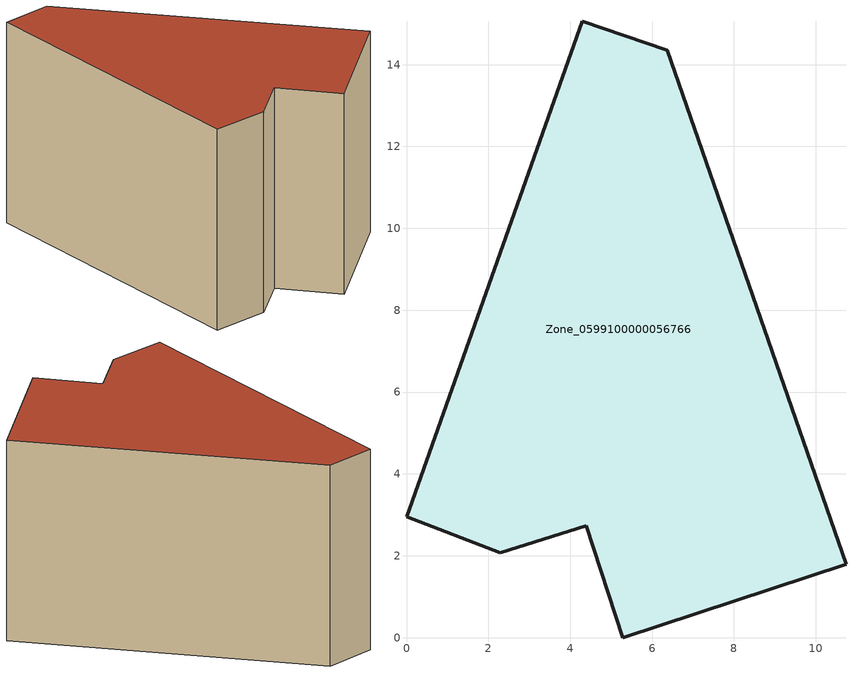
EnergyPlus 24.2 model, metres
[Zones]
Zone_0599100000056766
 floor ground (C_G): 0,2.95 4.29,15.06 6.37,14.35 10.74,1.8 5.29,0 4.39,2.74 2.29,2.07 z0
 wall outside (C_F): 4.29,15.06 0,2.95 2.29,2.07 4.39,2.74 5.29,0 10.74,1.8 6.37,14.35 4.29,15.06 z0:9.09
 roof outside (C_R): 10.74,1.8 6.37,14.35 4.29,15.06 0,2.95 2.29,2.07 4.39,2.74 5.29,0 z9.09
[BUILDING]
Pand.0599100000056766: North Axis=0; Terrain=City; Loads Convergence Tolerance Value=0.04; Temperature Convergence Tolerance Value=0.4; Solar Distribution=FullExterior; Maximum Number of Warmup Days=25; Minimum Number of Warmup Days=1
[Site:Location]
Rotterdam.The.Hague.AP_ZH_NLD Design_Conditions: Latitude=51.96; Longitude=4.45; Time Zone=1; Elevation=-4.5
[SITE:GROUNDTEMPERATURE:BUILDINGSURFACE]
18, 18, 18, 18, 18, 18, 18, 18, 18, 18, 18, 18
[MATERIAL] Thermal Absorptance=0.9; Solar Absorptance=0.7; Visible Absorptance=0.7
Name | Roughness | Thickness | Conductivity | Density | Specific Heat
G.TC.1946 | MediumSmooth | 0.15 | 1 | 540 | 1210
F.TC.1946 | Rough | 0.3 | 0.857143 | 1920 | 840
R.TC.1946 | MediumRough | 0.2 | 0.909091 | 1500 | 1000
[CONSTRUCTION]
C_G: G.TC.1946
C_F: F.TC.1946
C_R: R.TC.1946
[ZONE]
Zone_0599100000056766: Type=1; Multiplier=1; Ceiling Height=Autocalculate; Volume=Autocalculate; Floor Area=autocalculate; Part of Total Floor Area=Yes
[ZONEINFILTRATION:DESIGNFLOWRATE]
Infil_Zone_0599100000056766: Zone or ZoneList or Space or SpaceList=Zone_0599100000056766; Schedule=AlwaysOn; Design Flow Rate Calculation Method=Flow/Area; Flow Rate per Floor Area=0.003; Constant Term Coefficient=1; Temperature Term Coefficient=0; Velocity Term Coefficient=0; Velocity Squared Term Coefficient=0
[HVACTEMPLATE:ZONE:IDEALLOADSAIRSYSTEM]
Zone_0599100000056766: Maximum Heating Supply Air Temperature=50; Minimum Cooling Supply Air Temperature=13; Maximum Heating Supply Air Humidity Ratio=0.0156; Minimum Cooling Supply Air Humidity Ratio=0.0077; Heating Limit=NoLimit; Cooling Limit=NoLimit; Dehumidification Control Type=ConstantSensibleHeatRatio; Cooling Sensible Heat Ratio=0.7; Dehumidification Setpoint=60; Humidification Control Type=None; Humidification Setpoint=30; Outdoor Air Method=None; Outdoor Air Flow Rate per Person=0.00944; Outdoor Air Flow Rate per Zone Floor Area=0; Outdoor Air Flow Rate per Zone=0; Demand Controlled Ventilation Type=None; Outdoor Air Economizer Type=NoEconomizer; Heat Recovery Type=None; Sensible Heat Recovery Effectiveness=0.7; Latent Heat Recovery Effectiveness=0.65
[ZONECONTROL:THERMOSTAT]
ThermostatControl_Zone_0599100000056766: Zone or ZoneList=Zone_0599100000056766; Control Type Schedule=DualSetpointControlType; Control 1=Thermostat_Zone_0599100000056766; Temperature Difference Between Cutout And Setpoint=0
[THERMOSTATSETPOINT:DUALSETPOINT]
Thermostat_Zone_0599100000056766: Heating Setpoint Temperature Schedule=HeatingSetpoint_Zone_0599100000056766; Cooling Setpoint Temperature Schedule=CoolingSetpoint_Zone_0599100000056766
[SCHEDULE:COMPACT]
HeatingSetpoint_Zone_0599100000056766: Through: 12/31, For: AllDays, Until: 24:00, 21
CoolingSetpoint_Zone_0599100000056766: Through: 12/31, For: AllDays, Until: 24:00, 24
DualSetpointControlType: Through: 12/31, For: AllDays, Until: 24:00, 4
AlwaysOn: Through: 12/31, For: AllDays, Until: 24:00, 1
